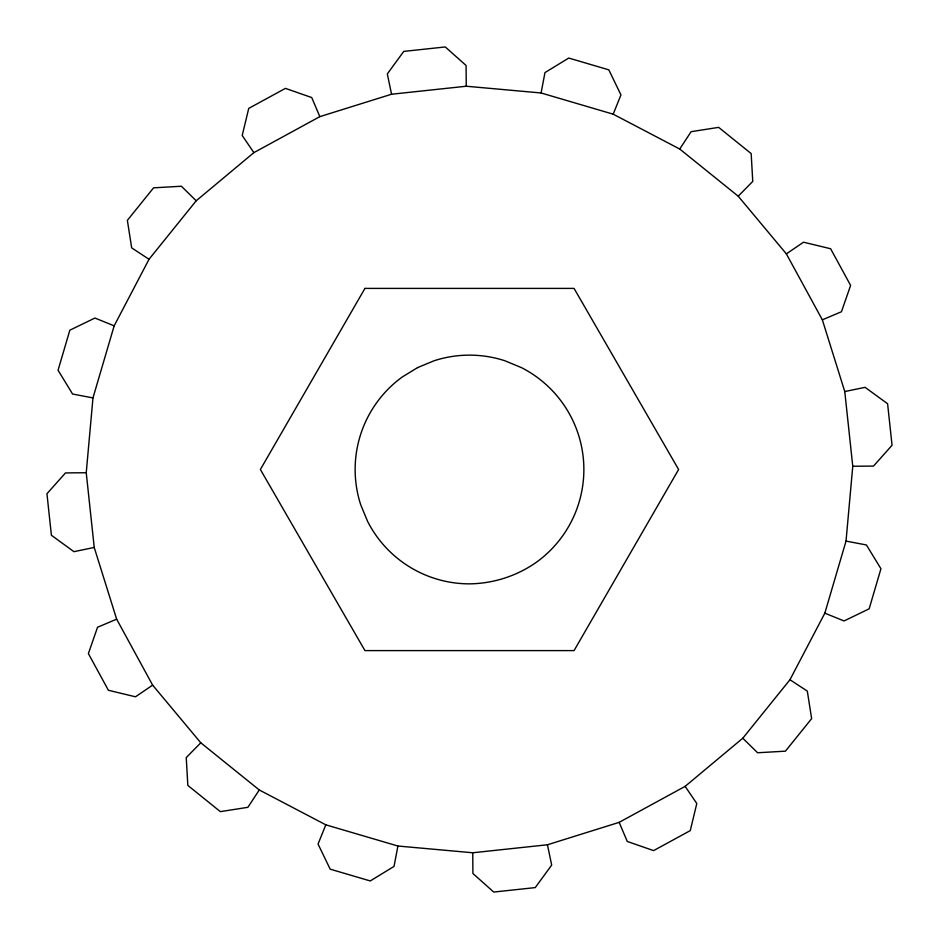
<?xml version="1.0" encoding="UTF-8"?>
<svg xmlns="http://www.w3.org/2000/svg" width="939" height="939" viewBox="0 0 939 939"><rect width="100%" height="100%" fill="white"/><g stroke="black" fill="none" stroke-linecap="round" stroke-linejoin="round"><path stroke-width="1.41" d="M86.235 472.74L92.973 397.913L114.171 325.821L149.031 259.27L196.204 200.782L253.87 152.634L319.835 116.647L391.551 94.229L466.26 86.235L541.087 92.973L613.179 114.171L679.73 149.031L738.218 196.204L786.366 253.87L822.353 319.835L844.771 391.551L852.765 466.26L846.027 541.087L824.829 613.179L789.969 679.73L742.796 738.218L685.13 786.366L619.165 822.353L547.449 844.771L472.74 852.765L397.913 846.027L325.821 824.829L259.27 789.969L200.782 742.796L152.634 685.13L116.647 619.165L94.229 547.449L86.235 472.74L65.495 472.916L46.95 493.726L51.399 535.253L73.923 551.674L94.229 547.449M397.913 846.027L394.028 866.415L370.248 880.946L330.176 869.15L318.051 844.067L325.821 824.829M541.087 92.973L544.972 72.585L568.752 58.054L608.824 69.85L620.949 94.933L613.179 114.171M259.27 789.969L247.884 807.317L220.348 811.636L187.835 785.415L186.239 757.597L200.782 742.796M679.73 149.031L691.116 131.683L718.652 127.364L751.165 153.585L752.761 181.403L738.218 196.204M152.634 685.13L135.474 696.797L108.384 690.259L88.383 653.579L97.55 627.264L116.647 619.165M786.366 253.87L803.526 242.203L830.616 248.741L850.617 285.421L841.45 311.736L822.353 319.835M844.771 391.551L865.077 387.326L887.601 403.747L892.05 445.274L873.505 466.084L852.765 466.26M92.973 397.913L72.585 394.028L58.054 370.248L69.85 330.176L94.933 318.051L114.171 325.821M846.027 541.087L866.415 544.972L880.946 568.752L869.15 608.824L844.067 620.949L824.829 613.179M149.031 259.27L131.683 247.884L127.364 220.348L153.585 187.835L181.403 186.239L196.204 200.782M789.969 679.73L807.317 691.116L811.636 718.652L785.415 751.165L757.597 752.761L742.796 738.218M253.87 152.634L242.203 135.474L248.741 108.384L285.421 88.383L311.736 97.55L319.835 116.647M685.13 786.366L696.797 803.526L690.259 830.616L653.579 850.617L627.264 841.45L619.165 822.353M391.551 94.229L387.326 73.923L403.747 51.399L445.274 46.95L466.084 65.495L466.26 86.235M547.449 844.771L551.674 865.077L535.253 887.601L493.726 892.05L472.916 873.505L472.74 852.765M364.942 288.402L260.385 469.5L364.942 650.598L574.058 650.598L678.615 469.5L574.058 288.402L364.942 288.402M417.585 367.607L402.279 376.973A114.358 114.358 0 0 0 360.74 504.842L367.607 521.415A114.358 114.358 0 0 0 469.5 583.858C493.515 583.577 517.131 575.912 536.721 562.027A114.358 114.358 0 0 0 521.415 367.607L504.842 360.74A114.358 114.358 0 0 0 434.158 360.74L417.585 367.607"/></g></svg>
